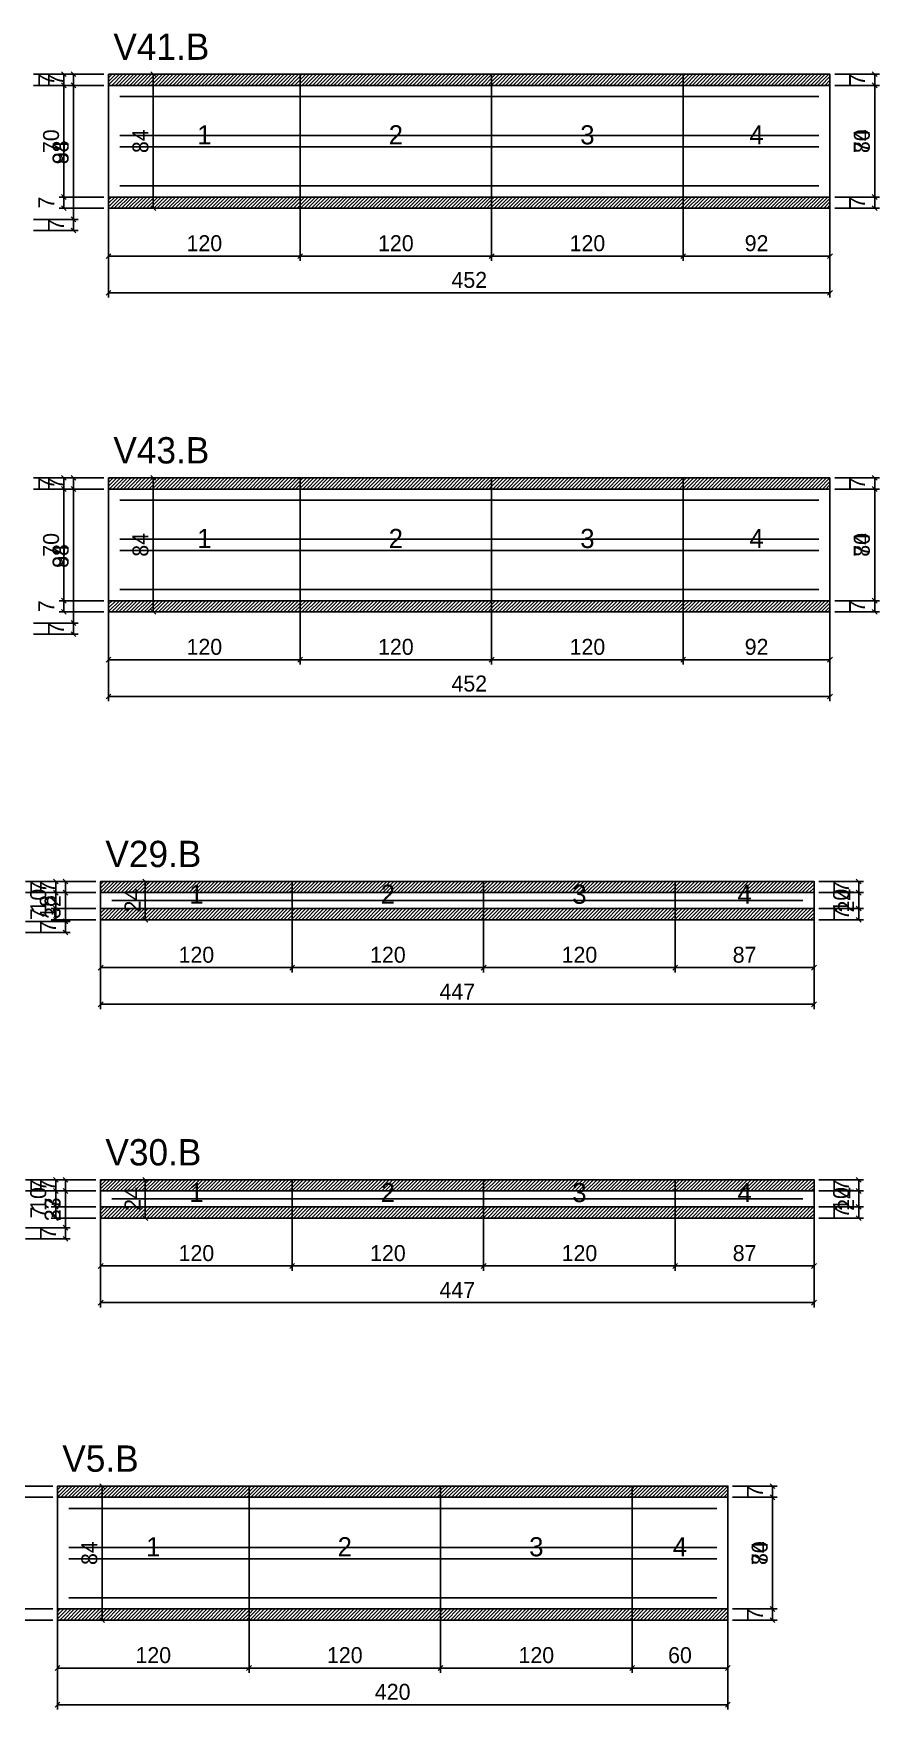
# Model space of a CAD drawing. Extents: x -9000 to 3070, y -8804 to 1250.
# Drawn here: x 652 to 1182, y -4980 to -3930 of the extents above; entities that cross this region are included whole.
import ezdxf
from ezdxf.enums import TextEntityAlignment as Align

# ---------------------------------------------------------------- set-up
doc = ezdxf.new("R2010")
doc.units = 0
for name, color, linetype in [('5', 5, 'Continuous'), ('COTA', 241, 'Continuous'), ('NOMENCLATURA', 7, 'Continuous'), ('Painéis', 200, 'Continuous'), ('SARR_2.2x5', 40, 'Continuous'), ('SARR_2.2x7', 40, 'Continuous'), ('SCO-___-LAJ', 224, 'Continuous')]:
    doc.layers.add(name, color=color, linetype=linetype)
doc.dimstyles.new('PAINEL', dxfattribs={"dimtxt": 10, "dimasz": 3, "dimexe": 3, "dimexo": 3, "dimgap": 3, "dimtad": 1, "dimblk": 'OBLIQUE', "dimblk1": 'OBLIQUE', "dimcen": 2.5, "dimclrd": 4, "dimclre": 4, "dimclrt": 240, "dimazin": 3, "dimtfac": 1, "dimtmove": 0, "dimatfit": 3})

# ---------------------------------------------------------------- blocks, each defined once
blk = doc.blocks.new('_OBLIQUE')
at = {"color": 0, "linetype": 'BYBLOCK'}
blk.add_line((-0.5, -0.5), (0.5, 0.5), dxfattribs=at)

msp = doc.modelspace()

# ---------------------------------------------------------------- hatches: boundary and pattern name
at = {"layer": 'COTA'}
h = msp.add_hatch(dxfattribs=at)
h.set_pattern_fill('ANSI31', scale=0.5)
h.paths.add_polyline_path([(699, -3962), (819, -3962), (819, -3955), (699, -3955)])
h = msp.add_hatch(dxfattribs=at)
h.set_pattern_fill('ANSI31', scale=0.5)
h.paths.add_polyline_path([(819, -3962), (939, -3962), (939, -3955), (819, -3955)])
h = msp.add_hatch(dxfattribs=at)
h.set_pattern_fill('ANSI31', scale=0.5)
h.paths.add_polyline_path([(939, -3962), (1059, -3962), (1059, -3955), (939, -3955)])
h = msp.add_hatch(dxfattribs=at)
h.set_pattern_fill('ANSI31', scale=0.5)
h.paths.add_polyline_path([(1059, -3962), (1151, -3962), (1151, -3955), (1059, -3955)])
h = msp.add_hatch(dxfattribs=at)
h.set_pattern_fill('ANSI31', scale=0.5)
h.paths.add_polyline_path([(699, -4039), (819, -4039), (819, -4032), (699, -4032)])
h = msp.add_hatch(dxfattribs=at)
h.set_pattern_fill('ANSI31', scale=0.5)
h.paths.add_polyline_path([(819, -4039), (939, -4039), (939, -4032), (819, -4032)])
h = msp.add_hatch(dxfattribs=at)
h.set_pattern_fill('ANSI31', scale=0.5)
h.paths.add_polyline_path([(939, -4039), (1059, -4039), (1059, -4032), (939, -4032)])
h = msp.add_hatch(dxfattribs=at)
h.set_pattern_fill('ANSI31', scale=0.5)
h.paths.add_polyline_path([(1059, -4039), (1151, -4039), (1151, -4032), (1059, -4032)])
h = msp.add_hatch(dxfattribs=at)
h.set_pattern_fill('ANSI31', scale=0.5)
h.paths.add_polyline_path([(699, -4215), (819, -4215), (819, -4208), (699, -4208)])
h = msp.add_hatch(dxfattribs=at)
h.set_pattern_fill('ANSI31', scale=0.5)
h.paths.add_polyline_path([(819, -4215), (939, -4215), (939, -4208), (819, -4208)])
h = msp.add_hatch(dxfattribs=at)
h.set_pattern_fill('ANSI31', scale=0.5)
h.paths.add_polyline_path([(939, -4215), (1059, -4215), (1059, -4208), (939, -4208)])
h = msp.add_hatch(dxfattribs=at)
h.set_pattern_fill('ANSI31', scale=0.5)
h.paths.add_polyline_path([(1059, -4215), (1151, -4215), (1151, -4208), (1059, -4208)])
h = msp.add_hatch(dxfattribs=at)
h.set_pattern_fill('ANSI31', scale=0.5)
h.paths.add_polyline_path([(699, -4292), (819, -4292), (819, -4285), (699, -4285)])
h = msp.add_hatch(dxfattribs=at)
h.set_pattern_fill('ANSI31', scale=0.5)
h.paths.add_polyline_path([(819, -4292), (939, -4292), (939, -4285), (819, -4285)])
h = msp.add_hatch(dxfattribs=at)
h.set_pattern_fill('ANSI31', scale=0.5)
h.paths.add_polyline_path([(939, -4292), (1059, -4292), (1059, -4285), (939, -4285)])
h = msp.add_hatch(dxfattribs=at)
h.set_pattern_fill('ANSI31', scale=0.5)
h.paths.add_polyline_path([(1059, -4292), (1151, -4292), (1151, -4285), (1059, -4285)])
h = msp.add_hatch(dxfattribs=at)
h.set_pattern_fill('ANSI31', scale=0.5)
h.paths.add_polyline_path([(694, -4468), (814, -4468), (814, -4461), (694, -4461)])
h = msp.add_hatch(dxfattribs=at)
h.set_pattern_fill('ANSI31', scale=0.5)
h.paths.add_polyline_path([(814, -4468), (934, -4468), (934, -4461), (814, -4461)])
h = msp.add_hatch(dxfattribs=at)
h.set_pattern_fill('ANSI31', scale=0.5)
h.paths.add_polyline_path([(934, -4468), (1054, -4468), (1054, -4461), (934, -4461)])
h = msp.add_hatch(dxfattribs=at)
h.set_pattern_fill('ANSI31', scale=0.5)
h.paths.add_polyline_path([(1054, -4468), (1141, -4468), (1141, -4461), (1054, -4461)])
h = msp.add_hatch(dxfattribs=at)
h.set_pattern_fill('ANSI31', scale=0.5)
h.paths.add_polyline_path([(694, -4485), (814, -4485), (814, -4478), (694, -4478)])
h = msp.add_hatch(dxfattribs=at)
h.set_pattern_fill('ANSI31', scale=0.5)
h.paths.add_polyline_path([(814, -4485), (934, -4485), (934, -4478), (814, -4478)])
h = msp.add_hatch(dxfattribs=at)
h.set_pattern_fill('ANSI31', scale=0.5)
h.paths.add_polyline_path([(934, -4485), (1054, -4485), (1054, -4478), (934, -4478)])
h = msp.add_hatch(dxfattribs=at)
h.set_pattern_fill('ANSI31', scale=0.5)
h.paths.add_polyline_path([(1054, -4485), (1141, -4485), (1141, -4478), (1054, -4478)])
h = msp.add_hatch(dxfattribs=at)
h.set_pattern_fill('ANSI31', scale=0.5)
h.paths.add_polyline_path([(694, -4655), (814, -4655), (814, -4648), (694, -4648)])
h = msp.add_hatch(dxfattribs=at)
h.set_pattern_fill('ANSI31', scale=0.5)
h.paths.add_polyline_path([(814, -4655), (934, -4655), (934, -4648), (814, -4648)])
h = msp.add_hatch(dxfattribs=at)
h.set_pattern_fill('ANSI31', scale=0.5)
h.paths.add_polyline_path([(934, -4655), (1054, -4655), (1054, -4648), (934, -4648)])
h = msp.add_hatch(dxfattribs=at)
h.set_pattern_fill('ANSI31', scale=0.5)
h.paths.add_polyline_path([(1054, -4655), (1141, -4655), (1141, -4648), (1054, -4648)])
h = msp.add_hatch(dxfattribs=at)
h.set_pattern_fill('ANSI31', scale=0.5)
h.paths.add_polyline_path([(694, -4672), (814, -4672), (814, -4665), (694, -4665)])
h = msp.add_hatch(dxfattribs=at)
h.set_pattern_fill('ANSI31', scale=0.5)
h.paths.add_polyline_path([(814, -4672), (934, -4672), (934, -4665), (814, -4665)])
h = msp.add_hatch(dxfattribs=at)
h.set_pattern_fill('ANSI31', scale=0.5)
h.paths.add_polyline_path([(934, -4672), (1054, -4672), (1054, -4665), (934, -4665)])
h = msp.add_hatch(dxfattribs=at)
h.set_pattern_fill('ANSI31', scale=0.5)
h.paths.add_polyline_path([(1054, -4672), (1141, -4672), (1141, -4665), (1054, -4665)])
h = msp.add_hatch(dxfattribs=at)
h.set_pattern_fill('ANSI31', scale=0.5)
h.paths.add_polyline_path([(667, -4847), (787, -4847), (787, -4840), (667, -4840)])
h = msp.add_hatch(dxfattribs=at)
h.set_pattern_fill('ANSI31', scale=0.5)
h.paths.add_polyline_path([(787, -4847), (907, -4847), (907, -4840), (787, -4840)])
h = msp.add_hatch(dxfattribs=at)
h.set_pattern_fill('ANSI31', scale=0.5)
h.paths.add_polyline_path([(907, -4847), (1027, -4847), (1027, -4840), (907, -4840)])
h = msp.add_hatch(dxfattribs=at)
h.set_pattern_fill('ANSI31', scale=0.5)
h.paths.add_polyline_path([(1027, -4847), (1087, -4847), (1087, -4840), (1027, -4840)])
h = msp.add_hatch(dxfattribs=at)
h.set_pattern_fill('ANSI31', scale=0.5)
h.paths.add_polyline_path([(667, -4924), (787, -4924), (787, -4917), (667, -4917)])
h = msp.add_hatch(dxfattribs=at)
h.set_pattern_fill('ANSI31', scale=0.5)
h.paths.add_polyline_path([(787, -4924), (907, -4924), (907, -4917), (787, -4917)])
h = msp.add_hatch(dxfattribs=at)
h.set_pattern_fill('ANSI31', scale=0.5)
h.paths.add_polyline_path([(907, -4924), (1027, -4924), (1027, -4917), (907, -4917)])
h = msp.add_hatch(dxfattribs=at)
h.set_pattern_fill('ANSI31', scale=0.5)
h.paths.add_polyline_path([(1027, -4924), (1087, -4924), (1087, -4917), (1027, -4917)])

# ---------------------------------------------------------------- linework, layer by layer
at = {"layer": 'Painéis'}
for p, q in [((699, -3962), (819, -3962)), ((699, -4032), (699, -3962)), ((819, -4032), (819, -3962)), ((819, -4032), (819, -3962)), ((819, -3962), (939, -3962)), ((819, -4032), (819, -3962)), ((939, -4032), (939, -3962)), ((939, -4032), (939, -3962)), ((939, -3962), (1059, -3962)), ((939, -4032), (939, -3962)), ((1059, -4032), (1059, -3962)), ((1059, -4032), (1059, -3962)), ((1059, -3962), (1151, -3962)), ((1059, -4032), (1059, -3962)), ((1151, -4032), (1151, -3962)), ((699, -4032), (819, -4032)), ((819, -4032), (939, -4032)), ((939, -4032), (1059, -4032)), ((1059, -4032), (1151, -4032)), ((699, -4215), (819, -4215)), ((699, -4285), (699, -4215)), ((819, -4285), (819, -4215)), ((819, -4285), (819, -4215)), ((819, -4215), (939, -4215)), ((819, -4285), (819, -4215)), ((939, -4285), (939, -4215)), ((939, -4285), (939, -4215)), ((939, -4215), (1059, -4215)), ((939, -4285), (939, -4215)), ((1059, -4285), (1059, -4215)), ((1059, -4285), (1059, -4215)), ((1059, -4215), (1151, -4215)), ((1059, -4285), (1059, -4215)), ((1151, -4285), (1151, -4215)), ((699, -4285), (819, -4285)), ((819, -4285), (939, -4285)), ((939, -4285), (1059, -4285)), ((1059, -4285), (1151, -4285)), ((694, -4468), (814, -4468)), ((694, -4478), (694, -4468)), ((814, -4478), (814, -4468)), ((814, -4478), (814, -4468)), ((814, -4468), (934, -4468)), ((814, -4478), (814, -4468)), ((934, -4478), (934, -4468)), ((934, -4478), (934, -4468)), ((934, -4468), (1054, -4468)), ((934, -4478), (934, -4468)), ((1054, -4478), (1054, -4468)), ((1054, -4478), (1054, -4468)), ((1054, -4468), (1141, -4468)), ((1054, -4478), (1054, -4468)), ((1141, -4478), (1141, -4468)), ((694, -4478), (814, -4478)), ((814, -4478), (934, -4478)), ((934, -4478), (1054, -4478)), ((1054, -4478), (1141, -4478)), ((694, -4655), (814, -4655)), ((694, -4665), (694, -4655)), ((814, -4665), (814, -4655)), ((814, -4665), (814, -4655)), ((814, -4655), (934, -4655)), ((814, -4665), (814, -4655)), ((934, -4665), (934, -4655)), ((934, -4665), (934, -4655)), ((934, -4655), (1054, -4655)), ((934, -4665), (934, -4655)), ((1054, -4665), (1054, -4655)), ((1054, -4665), (1054, -4655)), ((1054, -4655), (1141, -4655)), ((1054, -4665), (1054, -4655)), ((1141, -4665), (1141, -4655)), ((694, -4665), (814, -4665)), ((814, -4665), (934, -4665)), ((934, -4665), (1054, -4665)), ((1054, -4665), (1141, -4665)), ((667, -4847), (787, -4847)), ((667, -4917), (667, -4847)), ((787, -4917), (787, -4847)), ((787, -4917), (787, -4847)), ((787, -4847), (907, -4847)), ((787, -4917), (787, -4847)), ((907, -4917), (907, -4847)), ((907, -4917), (907, -4847)), ((907, -4847), (1027, -4847)), ((907, -4917), (907, -4847)), ((1027, -4917), (1027, -4847)), ((1027, -4917), (1027, -4847)), ((1027, -4847), (1087, -4847)), ((1027, -4917), (1027, -4847)), ((1087, -4917), (1087, -4847)), ((667, -4917), (787, -4917)), ((787, -4917), (907, -4917)), ((907, -4917), (1027, -4917)), ((1027, -4917), (1087, -4917))]:
    msp.add_line(p, q, dxfattribs=at)
at = {"layer": 'SARR_2.2x5'}
for points in [[(701, -4473), (814, -4473)], [(701, -4473), (814, -4473)], [(814, -4473), (934, -4473)], [(814, -4473), (934, -4473)], [(934, -4473), (1054, -4473)], [(934, -4473), (1054, -4473)], [(1054, -4473), (1134, -4473)], [(1054, -4473), (1134, -4473)], [(701, -4660), (814, -4660)], [(701, -4660), (814, -4660)], [(814, -4660), (934, -4660)], [(814, -4660), (934, -4660)], [(934, -4660), (1054, -4660)], [(934, -4660), (1054, -4660)], [(1054, -4660), (1134, -4660)], [(1054, -4660), (1134, -4660)]]:
    msp.add_lwpolyline(points, dxfattribs=at)
at = {"layer": 'SARR_2.2x7'}
for points in [[(706, -3969), (819, -3969)], [(706, -3969), (819, -3969)], [(819, -3969), (939, -3969)], [(819, -3969), (939, -3969)], [(939, -3969), (1059, -3969)], [(939, -3969), (1059, -3969)], [(1059, -3969), (1144, -3969)], [(1059, -3969), (1144, -3969)], [(706, -3993.5), (819, -3993.5)], [(706, -3993.5), (819, -3993.5)], [(706, -4000.5), (819, -4000.5)], [(706, -4000.5), (819, -4000.5)], [(819, -3993.5), (939, -3993.5)], [(819, -3993.5), (939, -3993.5)], [(819, -4000.5), (939, -4000.5)], [(819, -4000.5), (939, -4000.5)], [(939, -3993.5), (1059, -3993.5)], [(939, -3993.5), (1059, -3993.5)], [(939, -4000.5), (1059, -4000.5)], [(939, -4000.5), (1059, -4000.5)], [(1059, -3993.5), (1144, -3993.5)], [(1059, -3993.5), (1144, -3993.5)], [(1059, -4000.5), (1144, -4000.5)], [(1059, -4000.5), (1144, -4000.5)], [(706, -4025), (819, -4025)], [(706, -4025), (819, -4025)], [(819, -4025), (939, -4025)], [(819, -4025), (939, -4025)], [(939, -4025), (1059, -4025)], [(939, -4025), (1059, -4025)], [(1059, -4025), (1144, -4025)], [(1059, -4025), (1144, -4025)], [(706, -4222), (819, -4222)], [(706, -4222), (819, -4222)], [(819, -4222), (939, -4222)], [(819, -4222), (939, -4222)], [(939, -4222), (1059, -4222)], [(939, -4222), (1059, -4222)], [(1059, -4222), (1144, -4222)], [(1059, -4222), (1144, -4222)], [(706, -4246.5), (819, -4246.5)], [(706, -4246.5), (819, -4246.5)], [(706, -4253.5), (819, -4253.5)], [(706, -4253.5), (819, -4253.5)], [(819, -4246.5), (939, -4246.5)], [(819, -4246.5), (939, -4246.5)], [(819, -4253.5), (939, -4253.5)], [(819, -4253.5), (939, -4253.5)], [(939, -4246.5), (1059, -4246.5)], [(939, -4246.5), (1059, -4246.5)], [(939, -4253.5), (1059, -4253.5)], [(939, -4253.5), (1059, -4253.5)], [(1059, -4246.5), (1144, -4246.5)], [(1059, -4246.5), (1144, -4246.5)], [(1059, -4253.5), (1144, -4253.5)], [(1059, -4253.5), (1144, -4253.5)], [(706, -4278), (819, -4278)], [(706, -4278), (819, -4278)], [(819, -4278), (939, -4278)], [(819, -4278), (939, -4278)], [(939, -4278), (1059, -4278)], [(939, -4278), (1059, -4278)], [(1059, -4278), (1144, -4278)], [(1059, -4278), (1144, -4278)], [(674, -4854), (787, -4854)], [(674, -4854), (787, -4854)], [(787, -4854), (907, -4854)], [(787, -4854), (907, -4854)], [(907, -4854), (1027, -4854)], [(907, -4854), (1027, -4854)], [(1027, -4854), (1080, -4854)], [(1027, -4854), (1080, -4854)], [(674, -4878.5), (787, -4878.5)], [(674, -4878.5), (787, -4878.5)], [(787, -4878.5), (907, -4878.5)], [(787, -4878.5), (907, -4878.5)], [(907, -4878.5), (1027, -4878.5)], [(907, -4878.5), (1027, -4878.5)], [(1027, -4878.5), (1080, -4878.5)], [(1027, -4878.5), (1080, -4878.5)], [(674, -4885.5), (787, -4885.5)], [(674, -4885.5), (787, -4885.5)], [(787, -4885.5), (907, -4885.5)], [(787, -4885.5), (907, -4885.5)], [(907, -4885.5), (1027, -4885.5)], [(907, -4885.5), (1027, -4885.5)], [(1027, -4885.5), (1080, -4885.5)], [(1027, -4885.5), (1080, -4885.5)], [(674, -4910), (787, -4910)], [(674, -4910), (787, -4910)], [(787, -4910), (907, -4910)], [(787, -4910), (907, -4910)], [(907, -4910), (1027, -4910)], [(907, -4910), (1027, -4910)], [(1027, -4910), (1080, -4910)], [(1027, -4910), (1080, -4910)]]:
    msp.add_lwpolyline(points, dxfattribs=at)
at = {"layer": 'SCO-___-LAJ'}
for points in [[(699, -3962), (819, -3962), (819, -3955), (699, -3955)], [(819, -3962), (939, -3962), (939, -3955), (819, -3955)], [(939, -3962), (1059, -3962), (1059, -3955), (939, -3955)], [(1059, -3962), (1151, -3962), (1151, -3955), (1059, -3955)], [(699, -4039), (819, -4039), (819, -4032), (699, -4032)], [(819, -4039), (939, -4039), (939, -4032), (819, -4032)], [(939, -4039), (1059, -4039), (1059, -4032), (939, -4032)], [(1059, -4039), (1151, -4039), (1151, -4032), (1059, -4032)], [(699, -4215), (819, -4215), (819, -4208), (699, -4208)], [(819, -4215), (939, -4215), (939, -4208), (819, -4208)], [(939, -4215), (1059, -4215), (1059, -4208), (939, -4208)], [(1059, -4215), (1151, -4215), (1151, -4208), (1059, -4208)], [(699, -4292), (819, -4292), (819, -4285), (699, -4285)], [(819, -4292), (939, -4292), (939, -4285), (819, -4285)], [(939, -4292), (1059, -4292), (1059, -4285), (939, -4285)], [(1059, -4292), (1151, -4292), (1151, -4285), (1059, -4285)], [(694, -4468), (814, -4468), (814, -4461), (694, -4461)], [(814, -4468), (934, -4468), (934, -4461), (814, -4461)], [(934, -4468), (1054, -4468), (1054, -4461), (934, -4461)], [(1054, -4468), (1141, -4468), (1141, -4461), (1054, -4461)], [(694, -4485), (814, -4485), (814, -4478), (694, -4478)], [(814, -4485), (934, -4485), (934, -4478), (814, -4478)], [(934, -4485), (1054, -4485), (1054, -4478), (934, -4478)], [(1054, -4485), (1141, -4485), (1141, -4478), (1054, -4478)], [(694, -4655), (814, -4655), (814, -4648), (694, -4648)], [(814, -4655), (934, -4655), (934, -4648), (814, -4648)], [(934, -4655), (1054, -4655), (1054, -4648), (934, -4648)], [(1054, -4655), (1141, -4655), (1141, -4648), (1054, -4648)], [(694, -4672), (814, -4672), (814, -4665), (694, -4665)], [(814, -4672), (934, -4672), (934, -4665), (814, -4665)], [(934, -4672), (1054, -4672), (1054, -4665), (934, -4665)], [(1054, -4672), (1141, -4672), (1141, -4665), (1054, -4665)], [(667, -4847), (787, -4847), (787, -4840), (667, -4840)], [(787, -4847), (907, -4847), (907, -4840), (787, -4840)], [(907, -4847), (1027, -4847), (1027, -4840), (907, -4840)], [(1027, -4847), (1087, -4847), (1087, -4840), (1027, -4840)], [(667, -4924), (787, -4924), (787, -4917), (667, -4917)], [(787, -4924), (907, -4924), (907, -4917), (787, -4917)], [(907, -4924), (1027, -4924), (1027, -4917), (907, -4917)], [(1027, -4924), (1087, -4924), (1087, -4917), (1027, -4917)]]:
    msp.add_lwpolyline(points, close=True, dxfattribs=at)

# ---------------------------------------------------------------- texts
at = {"layer": '5'}
for s, p in [('1', (759, -3993)), ('2', (879, -3993)), ('3', (999, -3993)), ('4', (1105, -3993)), ('1', (759, -4246)), ('2', (879, -4246)), ('3', (999, -4246)), ('4', (1105, -4246)), ('1', (754, -4469)), ('2', (874, -4469)), ('3', (994, -4469)), ('4', (1097.5, -4469)), ('1', (754, -4656)), ('2', (874, -4656)), ('3', (994, -4656)), ('4', (1097.5, -4656)), ('1', (727, -4878)), ('2', (847, -4878)), ('3', (967, -4878)), ('4', (1057, -4878))]:
    msp.add_text(s, height=12, dxfattribs=at).set_placement(p, align=Align.MIDDLE_CENTER)
at = {"layer": 'NOMENCLATURA'}
for s, p in [('V41.B', (702, -3946)), ('V43.B', (702, -4199)), ('V29.B', (697, -4452)), ('V30.B', (697, -4639)), ('V5.B', (670, -4831))]:
    msp.add_text(s, height=16.5, dxfattribs=at).set_placement(p)

# ---------------------------------------------------------------- dimensions: what is measured, and where the dimension line sits
at = {"layer": 'COTA'}
for base, p1, p2 in [((677, -4053), (649, -4053), (649, -3955)), ((677, -3962), (649, -3962), (649, -3955)), ((671, -3962), (699, -3962), (699, -3955)), ((727, -4039), (699, -4039), (699, -3955)), ((1179, -4039), (1151, -4039), (1151, -3955)), ((1179, -3962), (1151, -3962), (1151, -3955)), ((677, -4046), (649, -4046), (649, -3962)), ((671, -4032), (699, -4032), (699, -3962)), ((1179, -4032), (1151, -4032), (1151, -3962)), ((671, -4039), (699, -4039), (699, -4032)), ((1179, -4039), (1151, -4039), (1151, -4032)), ((677, -4053), (649, -4053), (649, -4046)), ((677, -4306), (649, -4306), (649, -4208)), ((677, -4215), (649, -4215), (649, -4208)), ((671, -4215), (699, -4215), (699, -4208)), ((727, -4292), (699, -4292), (699, -4208)), ((1179, -4292), (1151, -4292), (1151, -4208)), ((1179, -4215), (1151, -4215), (1151, -4208)), ((677, -4299), (649, -4299), (649, -4215)), ((671, -4285), (699, -4285), (699, -4215)), ((1179, -4285), (1151, -4285), (1151, -4215)), ((671, -4292), (699, -4292), (699, -4285)), ((1179, -4292), (1151, -4292), (1151, -4285)), ((677, -4306), (649, -4306), (649, -4299)), ((672, -4493), (644, -4493), (644, -4461)), ((672, -4468), (644, -4468), (644, -4461)), ((666, -4468), (694, -4468), (694, -4461)), ((722, -4485), (694, -4485), (694, -4461)), ((1169, -4485), (1141, -4485), (1141, -4461)), ((1169, -4468), (1141, -4468), (1141, -4461)), ((672, -4486), (644, -4486), (644, -4468)), ((666, -4478), (694, -4478), (694, -4468)), ((1169, -4478), (1141, -4478), (1141, -4468)), ((672, -4493), (644, -4493), (644, -4486)), ((666, -4485), (694, -4485), (694, -4478)), ((1169, -4485), (1141, -4485), (1141, -4478)), ((672, -4685), (644, -4685), (644, -4648)), ((672, -4655), (644, -4655), (644, -4648)), ((672, -4678), (644, -4678), (644, -4655)), ((666, -4655), (694, -4655), (694, -4648)), ((666, -4665), (694, -4665), (694, -4655)), ((722, -4672), (694, -4672), (694, -4648)), ((1169, -4672), (1141, -4672), (1141, -4648)), ((1169, -4655), (1141, -4655), (1141, -4648)), ((1169, -4665), (1141, -4665), (1141, -4655)), ((666, -4672), (694, -4672), (694, -4665)), ((1169, -4672), (1141, -4672), (1141, -4665)), ((672, -4685), (644, -4685), (644, -4678)), ((639, -4847), (667, -4847), (667, -4840)), ((695, -4924), (667, -4924), (667, -4840)), ((1115, -4924), (1087, -4924), (1087, -4840)), ((1115, -4847), (1087, -4847), (1087, -4840)), ((639, -4917), (667, -4917), (667, -4847)), ((1115, -4917), (1087, -4917), (1087, -4847)), ((639, -4924), (667, -4924), (667, -4917)), ((1115, -4924), (1087, -4924), (1087, -4917))]:
    msp.add_linear_dim(base=base, p1=p1, p2=p2, angle=90, dimstyle='PAINEL', dxfattribs=at).render()
for base, p1, p2 in [((699, -4069), (699, -4032), (819, -4032)), ((699, -4092), (699, -4032), (1151, -4032)), ((819, -4069), (819, -4032), (939, -4032)), ((939, -4069), (939, -4032), (1059, -4032)), ((1059, -4069), (1059, -4032), (1151, -4032)), ((699, -4322), (699, -4285), (819, -4285)), ((699, -4345), (699, -4285), (1151, -4285)), ((819, -4322), (819, -4285), (939, -4285)), ((939, -4322), (939, -4285), (1059, -4285)), ((1059, -4322), (1059, -4285), (1151, -4285)), ((694, -4515), (694, -4478), (814, -4478)), ((694, -4538), (694, -4478), (1141, -4478)), ((814, -4515), (814, -4478), (934, -4478)), ((934, -4515), (934, -4478), (1054, -4478)), ((1054, -4515), (1054, -4478), (1141, -4478)), ((694, -4702), (694, -4665), (814, -4665)), ((694, -4725), (694, -4665), (1141, -4665)), ((814, -4702), (814, -4665), (934, -4665)), ((934, -4702), (934, -4665), (1054, -4665)), ((1054, -4702), (1054, -4665), (1141, -4665)), ((667, -4954), (667, -4917), (787, -4917)), ((667, -4977), (667, -4917), (1087, -4917)), ((787, -4954), (787, -4917), (907, -4917)), ((907, -4954), (907, -4917), (1027, -4917)), ((1027, -4954), (1027, -4917), (1087, -4917))]:
    msp.add_linear_dim(base=base, p1=p1, p2=p2, dimstyle='PAINEL', dxfattribs=at).render()

doc.saveas('drawing.dxf')
